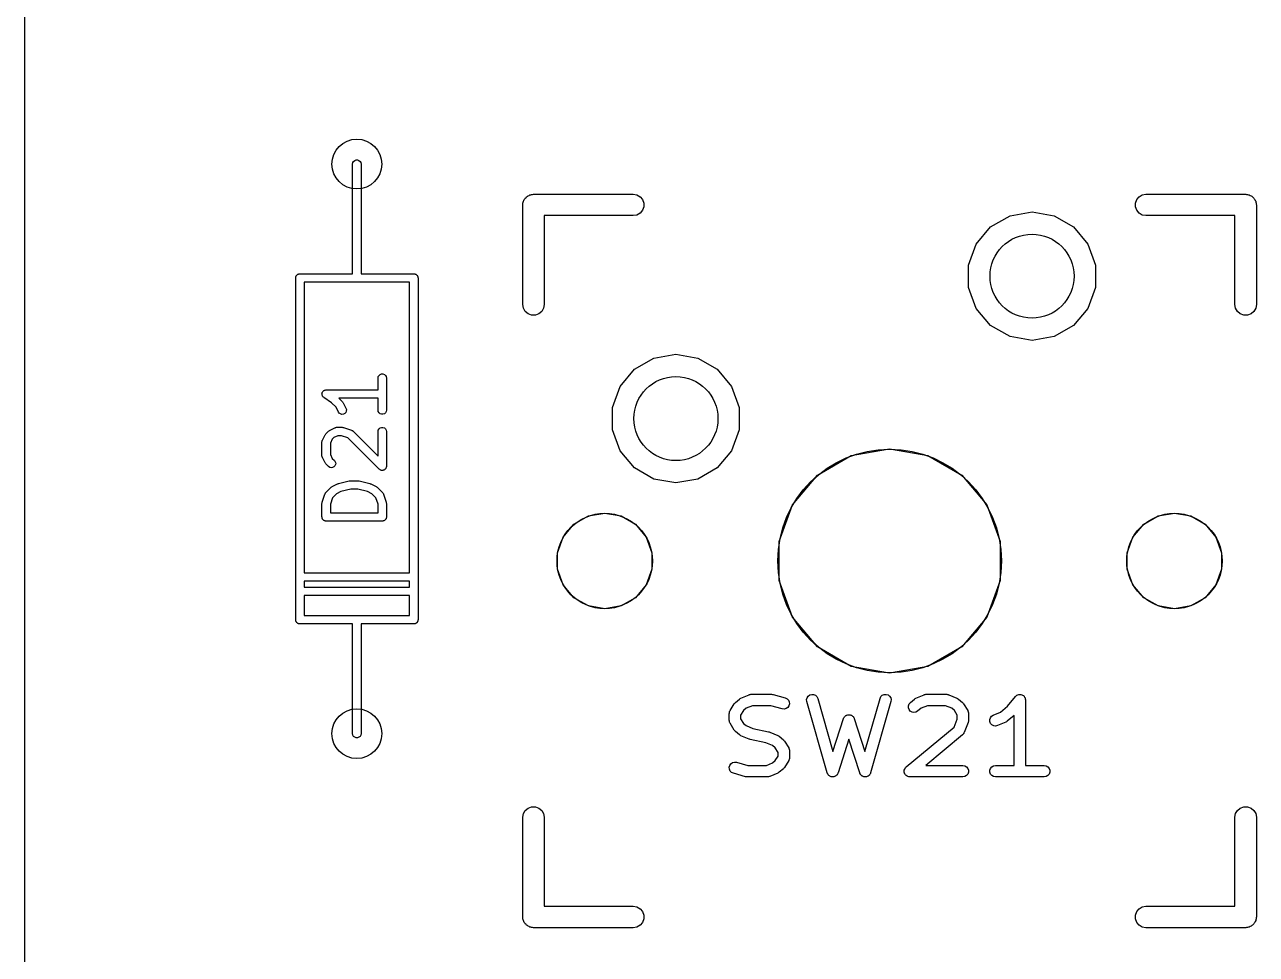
# Model space of a CAD drawing. Header units: millimetres. Extents: x 99 to 267, y 100 to 221.
# Drawn here: x 98.88 to 120.84, y 160.01 to 176.59 of the extents above; entities that cross this region are included whole.
import ezdxf

# ---------------------------------------------------------------- set-up
doc = ezdxf.new("R2010")
doc.units = ezdxf.units.MM
doc.layers.add('BLACK', color=7, linetype='Continuous')
doc.layers.add('PCB', color=4, linetype='Continuous')
doc.layers.get('0').off()

# ---------------------------------------------------------------- blocks, each defined once
blk = doc.blocks.new('PCB外形')
at = {"layer": 'BLACK'}
blk.add_line((35.075, -28.075), (35.075, -145.925), dxfattribs=at)
blk = doc.blocks.new('PCB詳細')
at = {"layer": 'BLACK'}
for p, q in [((40.925, -71.92), (40.9295, -71.8943)), ((40.925, -73.19), (40.925, -71.92)), ((40.9295, -71.8943), (40.9425, -71.8718)), ((40.9425, -71.8718), (40.9625, -71.855)), ((40.9625, -71.855), (40.987, -71.8461)), ((40.987, -71.8461), (41.013, -71.8461)), ((41.013, -71.8461), (41.0375, -71.855)), ((41.0375, -71.855), (41.0575, -71.8718)), ((41.0575, -71.8718), (41.0705, -71.8943)), ((41.0705, -71.8943), (41.075, -71.92)), ((41.075, -71.92), (41.075, -73.19)), ((44.042, -72.4957), (44.0547, -72.485)), ((44.0547, -72.485), (44.0704, -72.4793)), ((44.0704, -72.4793), (44.0848, -72.471)), ((44.0848, -72.471), (44.1013, -72.4681)), ((44.1013, -72.4681), (44.1169, -72.4624)), ((44.1169, -72.4624), (44.1336, -72.4624)), ((44.1336, -72.4624), (44.15, -72.4595)), ((44.15, -72.4595), (45.928, -72.4595)), ((45.928, -72.4595), (45.9932, -72.471)), ((45.9932, -72.471), (46.0505, -72.5041)), ((54.9495, -72.5041), (55.0068, -72.471)), ((55.0068, -72.471), (55.072, -72.4595)), ((55.072, -72.4595), (56.85, -72.4595)), ((56.85, -72.4595), (56.8664, -72.4624)), ((56.8664, -72.4624), (56.8831, -72.4624)), ((56.8831, -72.4624), (56.8987, -72.4681)), ((56.8987, -72.4681), (56.9152, -72.471)), ((56.9152, -72.471), (56.9296, -72.4793)), ((56.9296, -72.4793), (56.9452, -72.485)), ((56.9452, -72.485), (56.958, -72.4957)), ((43.9595, -72.65), (43.9624, -72.6336)), ((43.9595, -74.428), (43.9595, -72.65)), ((43.9624, -72.6169), (43.9681, -72.6013)), ((43.9624, -72.6336), (43.9624, -72.6169)), ((43.9681, -72.6013), (43.971, -72.5848)), ((43.971, -72.5848), (43.9793, -72.5704)), ((43.9793, -72.5704), (43.985, -72.5547)), ((43.985, -72.5547), (43.9957, -72.542)), ((43.9957, -72.542), (44.0041, -72.5275)), ((44.0041, -72.5275), (44.0168, -72.5168)), ((44.0168, -72.5168), (44.0275, -72.5041)), ((44.0275, -72.5041), (44.042, -72.4957)), ((46.0505, -72.5041), (46.093, -72.5547)), ((46.093, -72.5547), (46.1156, -72.6169)), ((46.1156, -72.6831), (46.093, -72.7452)), ((46.1156, -72.6169), (46.1156, -72.6831)), ((54.8844, -72.6169), (54.907, -72.5547)), ((54.8844, -72.6831), (54.8844, -72.6169)), ((54.907, -72.7452), (54.8844, -72.6831)), ((54.907, -72.5547), (54.9495, -72.5041)), ((56.958, -72.4957), (56.9725, -72.5041)), ((56.9725, -72.5041), (56.9832, -72.5168)), ((56.9832, -72.5168), (56.9959, -72.5275)), ((56.9959, -72.5275), (57.0043, -72.542)), ((57.0043, -72.542), (57.015, -72.5547)), ((57.015, -72.5547), (57.0207, -72.5704)), ((57.0207, -72.5704), (57.029, -72.5848)), ((57.029, -72.5848), (57.0319, -72.6013)), ((57.0319, -72.6013), (57.0376, -72.6169)), ((57.0376, -72.6169), (57.0376, -72.6336)), ((57.0376, -72.6336), (57.0405, -72.65)), ((57.0405, -72.65), (57.0405, -74.428)), ((45.928, -72.8405), (44.3405, -72.8405)), ((44.3405, -72.8405), (44.3405, -74.428)), ((45.9932, -72.829), (45.928, -72.8405)), ((46.0505, -72.7959), (45.9932, -72.829)), ((46.093, -72.7452), (46.0505, -72.7959)), ((52.3025, -73.0411), (52.6476, -72.8418)), ((52.6476, -72.8418), (53.04, -72.7726)), ((53.04, -72.7726), (53.4324, -72.8418)), ((53.4324, -72.8418), (53.7775, -73.0411)), ((54.9495, -72.7959), (54.907, -72.7452)), ((55.0068, -72.829), (54.9495, -72.7959)), ((55.072, -72.8405), (55.0068, -72.829)), ((56.6595, -72.8405), (55.072, -72.8405)), ((56.6595, -74.428), (56.6595, -72.8405)), ((52.0464, -73.3463), (52.3025, -73.0411)), ((53.7775, -73.0411), (54.0336, -73.3463)), ((40.925, -73.877), (40.925, -73.19)), ((41.075, -73.19), (41.075, -73.877)), ((51.9101, -73.7208), (52.0464, -73.3463)), ((54.0336, -73.3463), (54.1699, -73.7208)), ((51.9101, -74.1192), (51.9101, -73.7208)), ((54.1699, -73.7208), (54.1699, -74.1192)), ((39.909, -73.952), (39.9101, -73.9455)), ((39.909, -80.048), (39.909, -73.952)), ((39.9101, -73.939), (39.9124, -73.9328)), ((39.9101, -73.9455), (39.9101, -73.939)), ((39.9124, -73.9328), (39.9135, -73.9263)), ((39.9135, -73.9263), (39.9168, -73.9207)), ((39.9168, -73.9207), (39.919, -73.9145)), ((39.919, -73.9145), (39.9233, -73.9095)), ((39.9233, -73.9095), (39.9265, -73.9038)), ((39.9265, -73.9038), (39.9316, -73.8996)), ((39.9316, -73.8996), (39.9358, -73.8945)), ((39.9358, -73.8945), (39.9415, -73.8913)), ((39.9415, -73.8913), (39.9465, -73.887)), ((39.9465, -73.887), (39.9527, -73.8848)), ((39.9527, -73.8848), (39.9583, -73.8815)), ((39.9583, -73.8815), (39.9648, -73.8804)), ((39.9648, -73.8804), (39.971, -73.8781)), ((39.971, -73.8781), (39.9775, -73.8781)), ((39.9775, -73.8781), (39.984, -73.877)), ((39.984, -73.877), (40.925, -73.877)), ((41.075, -73.877), (42.016, -73.877)), ((42.016, -73.877), (42.0225, -73.8781)), ((42.0225, -73.8781), (42.029, -73.8781)), ((42.029, -73.8781), (42.0352, -73.8804)), ((42.0352, -73.8804), (42.0417, -73.8815)), ((42.0417, -73.8815), (42.0473, -73.8848)), ((42.0473, -73.8848), (42.0535, -73.887)), ((42.0535, -73.887), (42.0585, -73.8913)), ((42.0585, -73.8913), (42.0642, -73.8945)), ((42.0642, -73.8945), (42.0684, -73.8996)), ((42.0684, -73.8996), (42.0735, -73.9038)), ((42.0735, -73.9038), (42.0767, -73.9095)), ((42.0767, -73.9095), (42.081, -73.9145)), ((42.081, -73.9145), (42.0832, -73.9207)), ((42.0832, -73.9207), (42.0865, -73.9263)), ((42.0865, -73.9263), (42.0876, -73.9328)), ((42.0876, -73.9328), (42.0899, -73.939)), ((42.0899, -73.939), (42.0899, -73.9455)), ((42.0899, -73.9455), (42.091, -73.952)), ((42.091, -73.952), (42.091, -80.048)), ((41, -74.027), (40.059, -74.027)), ((40.059, -74.027), (40.059, -79.211)), ((41.941, -74.027), (41, -74.027)), ((41.941, -79.211), (41.941, -74.027)), ((52.0464, -74.4937), (51.9101, -74.1192)), ((54.1699, -74.1192), (54.0336, -74.4937)), ((43.971, -74.4932), (43.9595, -74.428)), ((44.3405, -74.428), (44.329, -74.4932)), ((56.671, -74.4932), (56.6595, -74.428)), ((57.0405, -74.428), (57.029, -74.4932)), ((44.0041, -74.5505), (43.971, -74.4932)), ((44.0547, -74.593), (44.0041, -74.5505)), ((44.1169, -74.6156), (44.0547, -74.593)), ((44.1831, -74.6156), (44.1169, -74.6156)), ((44.2452, -74.593), (44.1831, -74.6156)), ((44.2959, -74.5505), (44.2452, -74.593)), ((44.329, -74.4932), (44.2959, -74.5505)), ((52.3025, -74.7989), (52.0464, -74.4937)), ((54.0336, -74.4937), (53.7775, -74.7989)), ((56.7041, -74.5505), (56.671, -74.4932)), ((56.7547, -74.593), (56.7041, -74.5505)), ((56.8169, -74.6156), (56.7547, -74.593)), ((56.8831, -74.6156), (56.8169, -74.6156)), ((56.9452, -74.593), (56.8831, -74.6156)), ((56.9959, -74.5505), (56.9452, -74.593)), ((57.029, -74.4932), (56.9959, -74.5505)), ((52.6476, -74.9982), (52.3025, -74.7989)), ((53.7775, -74.7989), (53.4324, -74.9982)), ((53.04, -75.0674), (52.6476, -74.9982)), ((53.4324, -74.9982), (53.04, -75.0674)), ((46.2976, -75.3818), (46.69, -75.3126)), ((46.69, -75.3126), (47.0824, -75.3818)), ((45.9525, -75.5811), (46.2976, -75.3818)), ((47.0824, -75.3818), (47.4275, -75.5811)), ((41.3774, -75.7381), (41.3819, -75.7124)), ((41.3774, -75.9488), (41.3774, -75.7381)), ((41.3819, -75.7124), (41.3949, -75.6899)), ((41.3949, -75.6899), (41.4149, -75.6731)), ((41.4149, -75.6731), (41.4394, -75.6642)), ((41.4394, -75.6642), (41.4654, -75.6642)), ((41.4654, -75.6642), (41.4899, -75.6731)), ((41.4899, -75.6731), (41.5098, -75.6899)), ((41.5098, -75.6899), (41.5229, -75.7124)), ((41.5229, -75.7124), (41.5274, -75.7381)), ((41.5274, -75.7381), (41.5274, -76.3095)), ((45.6964, -75.8863), (45.9525, -75.5811)), ((47.4275, -75.5811), (47.6836, -75.8863)), ((40.3816, -76.0024), (40.3837, -75.9937)), ((40.3837, -75.9937), (40.386, -75.9902)), ((40.386, -75.9902), (40.3874, -75.9863)), ((40.3874, -75.9863), (40.3932, -75.9795)), ((40.3932, -75.9795), (40.3981, -75.972)), ((40.3981, -75.972), (40.4015, -75.9695)), ((40.4015, -75.9695), (40.4042, -75.9664)), ((40.4042, -75.9664), (40.4119, -75.9619)), ((40.4119, -75.9619), (40.4191, -75.9566)), ((40.4191, -75.9566), (40.4231, -75.9554)), ((40.4231, -75.9554), (40.4267, -75.9533)), ((40.4267, -75.9533), (40.4355, -75.9518)), ((40.4355, -75.9518), (40.4441, -75.9493)), ((40.4441, -75.9493), (40.4483, -75.9495)), ((40.4483, -75.9495), (40.4524, -75.9488)), ((40.4524, -75.9488), (41.3774, -75.9488)), ((45.5601, -76.2608), (45.6964, -75.8863)), ((47.6836, -75.8863), (47.8199, -76.2608)), ((40.3775, -76.019), (40.3785, -76.0149)), ((40.3785, -76.0279), (40.3775, -76.019)), ((40.3785, -76.0108), (40.3816, -76.0024)), ((40.3785, -76.0149), (40.3785, -76.0108)), ((40.3785, -76.0368), (40.3785, -76.0279)), ((40.3799, -76.0407), (40.3785, -76.0368)), ((40.3804, -76.0449), (40.3799, -76.0407)), ((40.3844, -76.0529), (40.3804, -76.0449)), ((40.3874, -76.0613), (40.3844, -76.0529)), ((40.3901, -76.0645), (40.3874, -76.0613)), ((40.3919, -76.0682), (40.3901, -76.0645)), ((40.3984, -76.0744), (40.3919, -76.0682)), ((40.4042, -76.0813), (40.3984, -76.0744)), ((40.4078, -76.0833), (40.4042, -76.0813)), ((40.4108, -76.0862), (40.4078, -76.0833)), ((40.5475, -76.1773), (40.4108, -76.0862)), ((40.6288, -76.2587), (40.5475, -76.1773)), ((41.3774, -76.0988), (40.6811, -76.0988)), ((40.6811, -76.0988), (40.7435, -76.1613)), ((40.7435, -76.1613), (40.7504, -76.1711)), ((40.7504, -76.1711), (40.7576, -76.1807)), ((40.7576, -76.1807), (40.8052, -76.276)), ((41.3774, -76.3095), (41.3774, -76.0988)), ((40.671, -76.3431), (40.6288, -76.2587)), ((40.6865, -76.364), (40.671, -76.3431)), ((40.7083, -76.3783), (40.6865, -76.364)), ((40.7336, -76.3844), (40.7083, -76.3783)), ((40.7595, -76.3814), (40.7336, -76.3844)), ((40.7828, -76.3698), (40.7595, -76.3814)), ((40.8007, -76.3508), (40.7828, -76.3698)), ((40.811, -76.3269), (40.8007, -76.3508)), ((40.8052, -76.276), (40.8126, -76.3009)), ((40.8126, -76.3009), (40.811, -76.3269)), ((41.3819, -76.3352), (41.3774, -76.3095)), ((41.3949, -76.3577), (41.3819, -76.3352)), ((41.4149, -76.3745), (41.3949, -76.3577)), ((41.4394, -76.3834), (41.4149, -76.3745)), ((41.4654, -76.3834), (41.4394, -76.3834)), ((41.4899, -76.3745), (41.4654, -76.3834)), ((41.5098, -76.3577), (41.4899, -76.3745)), ((41.5229, -76.3352), (41.5098, -76.3577)), ((41.5274, -76.3095), (41.5229, -76.3352)), ((45.5601, -76.6592), (45.5601, -76.2608)), ((47.8199, -76.2608), (47.8199, -76.6592)), ((40.5141, -76.671), (40.6093, -76.6234)), ((40.6093, -76.6234), (40.6135, -76.6222)), ((40.6135, -76.6222), (40.6172, -76.62)), ((40.6172, -76.62), (40.6259, -76.6185)), ((40.6259, -76.6185), (40.6343, -76.616)), ((40.6343, -76.616), (40.6386, -76.6162)), ((40.6386, -76.6162), (40.6429, -76.6155)), ((40.6429, -76.6155), (40.7381, -76.6155)), ((40.7381, -76.6155), (40.7499, -76.6176)), ((40.7499, -76.6176), (40.7618, -76.6193)), ((40.7618, -76.6193), (40.9047, -76.6669)), ((41.3819, -76.6648), (41.3949, -76.6423)), ((41.3949, -76.6423), (41.4149, -76.6255)), ((41.4149, -76.6255), (41.4394, -76.6166)), ((41.4394, -76.6166), (41.4654, -76.6166)), ((41.4654, -76.6166), (41.4899, -76.6255)), ((41.4899, -76.6255), (41.5098, -76.6423)), ((41.5098, -76.6423), (41.5229, -76.6648)), ((45.6964, -77.0337), (45.5601, -76.6592)), ((47.8199, -76.6592), (47.6836, -77.0337)), ((40.3774, -76.881), (40.3781, -76.8767)), ((40.3779, -76.8724), (40.3804, -76.864)), ((40.3781, -76.8767), (40.3779, -76.8724)), ((40.3804, -76.864), (40.3819, -76.8553)), ((40.3819, -76.8553), (40.3841, -76.8516)), ((40.3841, -76.8516), (40.3853, -76.8474)), ((40.3853, -76.8474), (40.4329, -76.7522)), ((40.4329, -76.7522), (40.4401, -76.7425)), ((40.4401, -76.7425), (40.447, -76.7327)), ((40.447, -76.7327), (40.4946, -76.6851)), ((40.4946, -76.6851), (40.5044, -76.6782)), ((40.5044, -76.6782), (40.5141, -76.671)), ((40.5616, -76.8301), (40.5274, -76.8987)), ((40.592, -76.7997), (40.5616, -76.8301)), ((40.6606, -76.7655), (40.592, -76.7997)), ((40.7259, -76.7655), (40.6606, -76.7655)), ((40.8404, -76.8036), (40.7259, -76.7655)), ((41.3993, -77.3626), (40.8404, -76.8036)), ((40.9047, -76.6669), (40.9085, -76.669)), ((40.9085, -76.669), (40.9126, -76.6701)), ((40.9126, -76.6701), (40.9198, -76.6752)), ((40.9198, -76.6752), (40.9276, -76.6793)), ((40.9276, -76.6793), (40.9304, -76.6826)), ((40.9304, -76.6826), (40.934, -76.6851)), ((40.934, -76.6851), (41.3774, -77.1285)), ((41.3774, -76.6905), (41.3819, -76.6648)), ((41.3774, -77.1285), (41.3774, -76.6905)), ((41.5229, -76.6648), (41.5274, -76.6905)), ((41.5274, -76.6905), (41.5274, -77.3095)), ((40.3774, -77.119), (40.3774, -76.881)), ((40.5274, -76.8987), (40.5274, -77.1013)), ((45.9525, -77.3389), (45.6964, -77.0337)), ((47.6836, -77.0337), (47.4275, -77.3389)), ((49.8154, -77.1192), (50.5, -76.9985)), ((50.5, -76.9985), (51.1846, -77.1192)), ((40.3781, -77.1233), (40.3774, -77.119)), ((40.3779, -77.1276), (40.3781, -77.1233)), ((40.3804, -77.136), (40.3779, -77.1276)), ((40.3819, -77.1447), (40.3804, -77.136)), ((40.3841, -77.1484), (40.3819, -77.1447)), ((40.3853, -77.1526), (40.3841, -77.1484)), ((40.4329, -77.2478), (40.3853, -77.1526)), ((40.4401, -77.2575), (40.4329, -77.2478)), ((40.447, -77.2673), (40.4401, -77.2575)), ((40.4946, -77.3149), (40.447, -77.2673)), ((40.5159, -77.3299), (40.4946, -77.3149)), ((40.5274, -77.1013), (40.5616, -77.1699)), ((40.5616, -77.1699), (40.6007, -77.2089)), ((40.6091, -77.3049), (40.5906, -77.3233)), ((40.6007, -77.2089), (40.6156, -77.2302)), ((40.6201, -77.2813), (40.6091, -77.3049)), ((40.6156, -77.2302), (40.6223, -77.2554)), ((40.6223, -77.2554), (40.6201, -77.2813)), ((41.5274, -77.3095), (41.5257, -77.3192)), ((49.2134, -77.4667), (49.8154, -77.1192)), ((51.1846, -77.1192), (51.7865, -77.4667)), ((40.5411, -77.3366), (40.5159, -77.3299)), ((40.567, -77.3343), (40.5411, -77.3366)), ((40.5906, -77.3233), (40.567, -77.3343)), ((41.4074, -77.3682), (41.3993, -77.3626)), ((41.4149, -77.3745), (41.4074, -77.3682)), ((41.418, -77.3756), (41.4149, -77.3745)), ((41.4207, -77.3775), (41.418, -77.3756)), ((41.4302, -77.38), (41.4207, -77.3775)), ((41.4394, -77.3834), (41.4302, -77.38)), ((41.4427, -77.3834), (41.4394, -77.3834)), ((41.4458, -77.3842), (41.4427, -77.3834)), ((41.4556, -77.3834), (41.4458, -77.3842)), ((41.4654, -77.3834), (41.4556, -77.3834)), ((41.4685, -77.3823), (41.4654, -77.3834)), ((41.4718, -77.382), (41.4685, -77.3823)), ((41.4807, -77.3778), (41.4718, -77.382)), ((41.4899, -77.3745), (41.4807, -77.3778)), ((41.4924, -77.3724), (41.4899, -77.3745)), ((41.4954, -77.371), (41.4924, -77.3724)), ((41.5023, -77.364), (41.4954, -77.371)), ((41.5098, -77.3577), (41.5023, -77.364)), ((41.5115, -77.3549), (41.5098, -77.3577)), ((41.5138, -77.3525), (41.5115, -77.3549)), ((41.518, -77.3437), (41.5138, -77.3525)), ((41.5229, -77.3352), (41.518, -77.3437)), ((41.5234, -77.3319), (41.5229, -77.3352)), ((41.5248, -77.3289), (41.5234, -77.3319)), ((41.5257, -77.3192), (41.5248, -77.3289)), ((46.2976, -77.5382), (45.9525, -77.3389)), ((46.69, -77.6074), (46.2976, -77.5382)), ((47.0824, -77.5382), (46.69, -77.6074)), ((47.4275, -77.3389), (47.0824, -77.5382)), ((48.7666, -77.9992), (49.2134, -77.4667)), ((51.7865, -77.4667), (52.2334, -77.9992)), ((40.447, -77.7803), (40.5422, -77.6851)), ((40.5422, -77.6851), (40.5521, -77.6782)), ((40.5521, -77.6782), (40.5617, -77.671)), ((40.5617, -77.671), (40.6569, -77.6234)), ((40.6569, -77.6234), (40.6648, -77.6211)), ((40.6648, -77.6211), (40.6723, -77.6177)), ((40.6723, -77.6177), (40.8628, -77.5701)), ((40.8902, -77.7179), (40.7167, -77.7612)), ((40.8628, -77.5701), (40.8719, -77.5695)), ((40.8719, -77.5695), (40.881, -77.5679)), ((40.881, -77.5679), (41.0238, -77.5679)), ((41.0146, -77.7179), (40.8902, -77.7179)), ((41.1881, -77.7612), (41.0146, -77.7179)), ((41.0238, -77.5679), (41.0328, -77.5695)), ((41.0328, -77.5695), (41.042, -77.5701)), ((41.042, -77.5701), (41.2325, -77.6177)), ((41.2325, -77.6177), (41.24, -77.6211)), ((41.24, -77.6211), (41.2478, -77.6234)), ((41.2478, -77.6234), (41.3431, -77.671)), ((41.3431, -77.671), (41.3527, -77.6782)), ((41.3527, -77.6782), (41.3626, -77.6851)), ((41.3626, -77.6851), (41.4578, -77.7803)), ((40.3774, -77.9762), (40.3795, -77.9643)), ((40.3774, -78.2143), (40.3774, -77.9762)), ((40.3795, -77.9643), (40.3812, -77.9525)), ((40.3812, -77.9525), (40.4288, -77.8096)), ((40.4288, -77.8096), (40.4309, -77.8058)), ((40.4309, -77.8058), (40.432, -77.8016)), ((40.432, -77.8016), (40.4371, -77.7944)), ((40.4371, -77.7944), (40.4413, -77.7867)), ((40.4413, -77.7867), (40.4445, -77.7838)), ((40.4445, -77.7838), (40.447, -77.7803)), ((40.5656, -77.8738), (40.5274, -77.9884)), ((40.6397, -77.7997), (40.5656, -77.8738)), ((40.7167, -77.7612), (40.6397, -77.7997)), ((41.2651, -77.7997), (41.1881, -77.7612)), ((41.3392, -77.8738), (41.2651, -77.7997)), ((41.3774, -77.9884), (41.3392, -77.8738)), ((41.4578, -77.7803), (41.4603, -77.7838)), ((41.4603, -77.7838), (41.4635, -77.7867)), ((41.4635, -77.7867), (41.4677, -77.7944)), ((41.4677, -77.7944), (41.4727, -77.8016)), ((41.4727, -77.8016), (41.4739, -77.8058)), ((41.4739, -77.8058), (41.4759, -77.8096)), ((41.4759, -77.8096), (41.5235, -77.9525)), ((41.5235, -77.9525), (41.5253, -77.9643)), ((41.5253, -77.9643), (41.5274, -77.9762)), ((41.5274, -77.9762), (41.5274, -78.2143)), ((40.5274, -77.9884), (40.5274, -78.1393)), ((40.5274, -78.1393), (41.3774, -78.1393)), ((41.3774, -78.1393), (41.3774, -77.9884)), ((45.1279, -78.1974), (45.42, -78.1458)), ((45.42, -78.1458), (45.7121, -78.1974)), ((48.5289, -78.6524), (48.7666, -77.9992)), ((52.2334, -77.9992), (52.4711, -78.6524)), ((55.2879, -78.1974), (55.58, -78.1458)), ((55.58, -78.1458), (55.8721, -78.1974)), ((40.3785, -78.2207), (40.3774, -78.2143)), ((40.3785, -78.2273), (40.3785, -78.2207)), ((40.3808, -78.2335), (40.3785, -78.2273)), ((40.3819, -78.2399), (40.3808, -78.2335)), ((40.3852, -78.2456), (40.3819, -78.2399)), ((40.3874, -78.2518), (40.3852, -78.2456)), ((40.3916, -78.2568), (40.3874, -78.2518)), ((40.3949, -78.2625), (40.3916, -78.2568)), ((40.4, -78.2667), (40.3949, -78.2625)), ((40.4042, -78.2717), (40.4, -78.2667)), ((40.4099, -78.275), (40.4042, -78.2717)), ((40.4149, -78.2792), (40.4099, -78.275)), ((40.421, -78.2815), (40.4149, -78.2792)), ((40.4267, -78.2848), (40.421, -78.2815)), ((40.4332, -78.2859), (40.4267, -78.2848)), ((40.4394, -78.2881), (40.4332, -78.2859)), ((40.4459, -78.2881), (40.4394, -78.2881)), ((40.4524, -78.2893), (40.4459, -78.2881)), ((41.4524, -78.2893), (40.4524, -78.2893)), ((41.4588, -78.2881), (41.4524, -78.2893)), ((41.4654, -78.2881), (41.4588, -78.2881)), ((41.4716, -78.2859), (41.4654, -78.2881)), ((41.478, -78.2848), (41.4716, -78.2859)), ((41.4837, -78.2815), (41.478, -78.2848)), ((41.4899, -78.2792), (41.4837, -78.2815)), ((41.4949, -78.275), (41.4899, -78.2792)), ((41.5006, -78.2717), (41.4949, -78.275)), ((41.5048, -78.2667), (41.5006, -78.2717)), ((41.5098, -78.2625), (41.5048, -78.2667)), ((41.5131, -78.2568), (41.5098, -78.2625)), ((41.5173, -78.2518), (41.5131, -78.2568)), ((41.5196, -78.2456), (41.5173, -78.2518)), ((41.5229, -78.2399), (41.5196, -78.2456)), ((41.524, -78.2335), (41.5229, -78.2399)), ((41.5262, -78.2273), (41.524, -78.2335)), ((41.5274, -78.2143), (41.5262, -78.2207)), ((41.5262, -78.2207), (41.5262, -78.2273)), ((44.6803, -78.5729), (44.871, -78.3457)), ((44.871, -78.3457), (45.1279, -78.1974)), ((45.7121, -78.1974), (45.969, -78.3457)), ((45.969, -78.3457), (46.1597, -78.5729)), ((54.8403, -78.5729), (55.031, -78.3457)), ((55.031, -78.3457), (55.2879, -78.1974)), ((55.8721, -78.1974), (56.129, -78.3457)), ((56.129, -78.3457), (56.3197, -78.5729)), ((44.5788, -78.8517), (44.6803, -78.5729)), ((46.1597, -78.5729), (46.2612, -78.8517)), ((54.7388, -78.8517), (54.8403, -78.5729)), ((56.3197, -78.5729), (56.4212, -78.8517)), ((44.5788, -79.1483), (44.5788, -78.8517)), ((46.2612, -78.8517), (46.2612, -79.1483)), ((48.5289, -79.3476), (48.5289, -78.6524)), ((52.4711, -78.6524), (52.4711, -79.3476)), ((54.7388, -79.1483), (54.7388, -78.8517)), ((56.4212, -78.8517), (56.4212, -79.1483)), ((40.059, -79.211), (41.941, -79.211)), ((44.6803, -79.4271), (44.5788, -79.1483)), ((46.2612, -79.1483), (46.1597, -79.4271)), ((54.8403, -79.4271), (54.7388, -79.1483)), ((56.4212, -79.1483), (56.3197, -79.4271)), ((40.059, -79.361), (40.059, -79.465)), ((41.941, -79.361), (40.059, -79.361)), ((40.059, -79.465), (41.941, -79.465)), ((41.941, -79.465), (41.941, -79.361)), ((44.871, -79.6543), (44.6803, -79.4271)), ((46.1597, -79.4271), (45.969, -79.6543)), ((48.7666, -80.0008), (48.5289, -79.3476)), ((52.4711, -79.3476), (52.2334, -80.0008)), ((55.031, -79.6543), (54.8403, -79.4271)), ((56.3197, -79.4271), (56.129, -79.6543)), ((41.941, -79.615), (40.059, -79.615)), ((40.059, -79.615), (40.059, -79.973)), ((41.941, -79.973), (41.941, -79.615)), ((45.1279, -79.8026), (44.871, -79.6543)), ((45.969, -79.6543), (45.7121, -79.8026)), ((55.2879, -79.8026), (55.031, -79.6543)), ((56.129, -79.6543), (55.8721, -79.8026)), ((45.42, -79.8541), (45.1279, -79.8026)), ((45.7121, -79.8026), (45.42, -79.8541)), ((55.58, -79.8541), (55.2879, -79.8026)), ((55.8721, -79.8026), (55.58, -79.8541)), ((39.9101, -80.0545), (39.909, -80.048)), ((39.9101, -80.061), (39.9101, -80.0545)), ((39.9124, -80.0672), (39.9101, -80.061)), ((39.9135, -80.0737), (39.9124, -80.0672)), ((39.9168, -80.0793), (39.9135, -80.0737)), ((39.919, -80.0855), (39.9168, -80.0793)), ((39.9233, -80.0905), (39.919, -80.0855)), ((39.9265, -80.0962), (39.9233, -80.0905)), ((39.9316, -80.1004), (39.9265, -80.0962)), ((39.9358, -80.1055), (39.9316, -80.1004)), ((39.9415, -80.1087), (39.9358, -80.1055)), ((39.9465, -80.113), (39.9415, -80.1087)), ((39.9527, -80.1152), (39.9465, -80.113)), ((39.9583, -80.1185), (39.9527, -80.1152)), ((39.9648, -80.1196), (39.9583, -80.1185)), ((39.971, -80.1219), (39.9648, -80.1196)), ((39.9775, -80.1219), (39.971, -80.1219)), ((39.984, -80.123), (39.9775, -80.1219)), ((40.925, -80.123), (39.984, -80.123)), ((40.059, -79.973), (41, -79.973)), ((40.925, -80.81), (40.925, -80.123)), ((41, -79.973), (41.941, -79.973)), ((42.016, -80.123), (41.075, -80.123)), ((41.075, -80.123), (41.075, -80.81)), ((42.0225, -80.1219), (42.016, -80.123)), ((42.029, -80.1219), (42.0225, -80.1219)), ((42.0352, -80.1196), (42.029, -80.1219)), ((42.0417, -80.1185), (42.0352, -80.1196)), ((42.0473, -80.1152), (42.0417, -80.1185)), ((42.0535, -80.113), (42.0473, -80.1152)), ((42.0585, -80.1087), (42.0535, -80.113)), ((42.0642, -80.1055), (42.0585, -80.1087)), ((42.0684, -80.1004), (42.0642, -80.1055)), ((42.0735, -80.0962), (42.0684, -80.1004)), ((42.0767, -80.0905), (42.0735, -80.0962)), ((42.081, -80.0855), (42.0767, -80.0905)), ((42.0832, -80.0793), (42.081, -80.0855)), ((42.0865, -80.0737), (42.0832, -80.0793)), ((42.0876, -80.0672), (42.0865, -80.0737)), ((42.0899, -80.061), (42.0876, -80.0672)), ((42.091, -80.048), (42.0899, -80.0545)), ((42.0899, -80.0545), (42.0899, -80.061)), ((49.2134, -80.5332), (48.7666, -80.0008)), ((52.2334, -80.0008), (51.7865, -80.5332)), ((49.8154, -80.8808), (49.2134, -80.5332)), ((51.7865, -80.5332), (51.1846, -80.8808)), ((40.925, -82.08), (40.925, -80.81)), ((41.075, -80.81), (41.075, -82.08)), ((50.5, -81.0015), (49.8154, -80.8808)), ((51.1846, -80.8808), (50.5, -81.0015)), ((47.7498, -81.5224), (47.8224, -81.4619)), ((47.8224, -81.4619), (47.8356, -81.4544)), ((47.8356, -81.4544), (47.8484, -81.4462)), ((47.8484, -81.4462), (47.9935, -81.3857)), ((47.9935, -81.3857), (47.9958, -81.3852)), ((47.9958, -81.3852), (47.9978, -81.3841)), ((47.9978, -81.3841), (48.0129, -81.3814)), ((48.0129, -81.3814), (48.0279, -81.378)), ((48.0279, -81.378), (48.0303, -81.3783)), ((48.0303, -81.3783), (48.0326, -81.3779)), ((48.0326, -81.3779), (48.3954, -81.3779)), ((48.3954, -81.3779), (48.409, -81.3803)), ((48.409, -81.3803), (48.4226, -81.3816)), ((48.4226, -81.3816), (48.6403, -81.4421)), ((48.6403, -81.4421), (48.6722, -81.4573)), ((48.6722, -81.4573), (48.6969, -81.4825)), ((48.6969, -81.4825), (48.7115, -81.5146)), ((49.0198, -81.4723), (49.0284, -81.4381)), ((49.0235, -81.5074), (49.0198, -81.4723)), ((49.0284, -81.4381), (49.0481, -81.4089)), ((49.0481, -81.4089), (49.0767, -81.3882)), ((49.0767, -81.3882), (49.1106, -81.3785)), ((49.1106, -81.3785), (49.1458, -81.381)), ((49.1458, -81.381), (49.178, -81.3953)), ((49.178, -81.3953), (49.2034, -81.4199)), ((49.2034, -81.4199), (49.2188, -81.4516)), ((49.2188, -81.4516), (49.4895, -82.399)), ((50.0591, -82.399), (50.3297, -81.4516)), ((50.3297, -81.4516), (50.3452, -81.4199)), ((50.3452, -81.4199), (50.3705, -81.3953)), ((50.3705, -81.3953), (50.4028, -81.381)), ((50.4028, -81.381), (50.438, -81.3785)), ((50.438, -81.3785), (50.4719, -81.3882)), ((50.4719, -81.3882), (50.5004, -81.4089)), ((50.5004, -81.4089), (50.5202, -81.4381)), ((50.5202, -81.4381), (50.5288, -81.4723)), ((50.5288, -81.4723), (50.5251, -81.5074)), ((50.8704, -81.5224), (50.943, -81.4619)), ((50.943, -81.4619), (50.9561, -81.4544)), ((50.9561, -81.4544), (50.9689, -81.4462)), ((50.9689, -81.4462), (51.1141, -81.3857)), ((51.1141, -81.3857), (51.1164, -81.3852)), ((51.1164, -81.3852), (51.1184, -81.3841)), ((51.1184, -81.3841), (51.1335, -81.3814)), ((51.1335, -81.3814), (51.1485, -81.378)), ((51.1485, -81.378), (51.1508, -81.3783)), ((51.1508, -81.3783), (51.1531, -81.3779)), ((51.1531, -81.3779), (51.516, -81.3779)), ((51.516, -81.3779), (51.5183, -81.3783)), ((51.5183, -81.3783), (51.5206, -81.378)), ((51.5206, -81.378), (51.5356, -81.3814)), ((51.5356, -81.3814), (51.5507, -81.3841)), ((51.5507, -81.3841), (51.5528, -81.3852)), ((51.5528, -81.3852), (51.5551, -81.3857)), ((51.5551, -81.3857), (51.7002, -81.4462)), ((51.7002, -81.4462), (51.713, -81.4544)), ((51.713, -81.4544), (51.7262, -81.4619)), ((51.7262, -81.4619), (51.7988, -81.5224)), ((52.6042, -81.5895), (52.743, -81.4161)), ((52.743, -81.4161), (52.7439, -81.4153)), ((52.7439, -81.4153), (52.7445, -81.4142)), ((52.7445, -81.4142), (52.7571, -81.4036)), ((52.7571, -81.4036), (52.7694, -81.3927)), ((52.7694, -81.3927), (52.7706, -81.3923)), ((52.7706, -81.3923), (52.7715, -81.3915)), ((52.7715, -81.3915), (52.7869, -81.3859)), ((52.7869, -81.3859), (52.8023, -81.3799)), ((52.8023, -81.3799), (52.8035, -81.3799)), ((52.8035, -81.3799), (52.8046, -81.3795)), ((52.8046, -81.3795), (52.8211, -81.3795)), ((52.8211, -81.3795), (52.8376, -81.3791)), ((52.8376, -81.3791), (52.8387, -81.3795)), ((52.8387, -81.3795), (52.8399, -81.3795)), ((52.8399, -81.3795), (52.8554, -81.3851)), ((52.8554, -81.3851), (52.871, -81.3904)), ((52.871, -81.3904), (52.872, -81.3911)), ((52.872, -81.3911), (52.8731, -81.3915)), ((52.8731, -81.3915), (52.8857, -81.4021)), ((52.8857, -81.4021), (52.8986, -81.4124)), ((52.8986, -81.4124), (52.8992, -81.4134)), ((52.8992, -81.4134), (52.9001, -81.4142)), ((52.9001, -81.4142), (52.9083, -81.4285)), ((52.9083, -81.4285), (52.9169, -81.4426)), ((52.9169, -81.4426), (52.9172, -81.4437)), ((52.9172, -81.4437), (52.9178, -81.4448)), ((52.9178, -81.4448), (52.9206, -81.461)), ((52.9206, -81.461), (52.9239, -81.4771)), ((52.9239, -81.4771), (52.9237, -81.4783)), ((52.9237, -81.4783), (52.9239, -81.4795)), ((52.9239, -81.4795), (52.9239, -82.6479)), ((47.6424, -81.7118), (47.6425, -81.7021)), ((47.6425, -81.7021), (47.6454, -81.6946)), ((47.6454, -81.6946), (47.6468, -81.6867)), ((47.6468, -81.6867), (47.6517, -81.6782)), ((47.6517, -81.6782), (47.6552, -81.6692)), ((47.6552, -81.6692), (47.7277, -81.5482)), ((47.7277, -81.5482), (47.7388, -81.5354)), ((47.7388, -81.5354), (47.7498, -81.5224)), ((47.8931, -81.6675), (47.8439, -81.7496)), ((47.9407, -81.6279), (47.8931, -81.6675)), ((48.0529, -81.5811), (47.9407, -81.6279)), ((48.3816, -81.5811), (48.0529, -81.5811)), ((48.5859, -81.6379), (48.3816, -81.5811)), ((48.6211, -81.6413), (48.5859, -81.6379)), ((48.6552, -81.6325), (48.6211, -81.6413)), ((48.6843, -81.6125), (48.6552, -81.6325)), ((48.7048, -81.5838), (48.6843, -81.6125)), ((48.7143, -81.5498), (48.7048, -81.5838)), ((48.7115, -81.5146), (48.7143, -81.5498)), ((49.3863, -82.7774), (49.0235, -81.5074)), ((50.5251, -81.5074), (50.1623, -82.7774)), ((50.8353, -81.6178), (50.8354, -81.5825)), ((50.8473, -81.651), (50.8353, -81.6178)), ((50.8354, -81.5825), (50.8476, -81.5494)), ((50.8699, -81.6781), (50.8473, -81.651)), ((50.8476, -81.5494), (50.8704, -81.5224)), ((50.9004, -81.6958), (50.8699, -81.6781)), ((50.9351, -81.7021), (50.9004, -81.6958)), ((50.9699, -81.6961), (50.9351, -81.7021)), ((51.0005, -81.6785), (50.9699, -81.6961)), ((51.0612, -81.6279), (51.0005, -81.6785)), ((51.1735, -81.5811), (51.0612, -81.6279)), ((51.4957, -81.5811), (51.1735, -81.5811)), ((51.6079, -81.6279), (51.4957, -81.5811)), ((51.6554, -81.6675), (51.6079, -81.6279)), ((51.7047, -81.7496), (51.6554, -81.6675)), ((51.7988, -81.5224), (51.8097, -81.5354)), ((51.8097, -81.5354), (51.8208, -81.5482)), ((51.8208, -81.5482), (51.8934, -81.6692)), ((51.8934, -81.6692), (51.8969, -81.6782)), ((51.8969, -81.6782), (51.9018, -81.6867)), ((51.9018, -81.6867), (51.9032, -81.6946)), ((51.9032, -81.6946), (51.906, -81.7021)), ((51.906, -81.7021), (51.9062, -81.7118)), ((52.3478, -81.7486), (52.4788, -81.694)), ((52.4788, -81.694), (52.6042, -81.5895)), ((47.6407, -81.7214), (47.6424, -81.7118)), ((47.6407, -81.8424), (47.6407, -81.7214)), ((47.6424, -81.852), (47.6407, -81.8424)), ((47.6425, -81.8617), (47.6424, -81.852)), ((47.6454, -81.8692), (47.6425, -81.8617)), ((47.6468, -81.8771), (47.6454, -81.8692)), ((47.6517, -81.8856), (47.6468, -81.8771)), ((47.6552, -81.8947), (47.6517, -81.8856)), ((47.7277, -82.0156), (47.6552, -81.8947)), ((47.8439, -81.7496), (47.8439, -81.8142)), ((47.8439, -81.8142), (47.8931, -81.8963)), ((47.8931, -81.8963), (47.9407, -81.9359)), ((49.4895, -82.399), (49.6775, -81.8114)), ((49.6775, -81.8114), (49.6794, -81.8078)), ((49.6794, -81.8078), (49.6803, -81.8039)), ((49.6803, -81.8039), (49.6876, -81.7923)), ((49.6876, -81.7923), (49.6939, -81.7802)), ((49.6939, -81.7802), (49.6969, -81.7775)), ((49.6969, -81.7775), (49.6991, -81.7741)), ((49.6991, -81.7741), (49.7099, -81.7657)), ((49.7099, -81.7657), (49.7201, -81.7565)), ((49.7201, -81.7565), (49.7238, -81.7549)), ((49.7238, -81.7549), (49.727, -81.7525)), ((49.727, -81.7525), (49.74, -81.7483)), ((49.74, -81.7483), (49.7527, -81.7431)), ((49.7527, -81.7431), (49.7568, -81.7429)), ((49.7568, -81.7429), (49.7606, -81.7417)), ((49.7606, -81.7417), (49.7743, -81.7422)), ((49.7743, -81.7422), (49.788, -81.7417)), ((49.788, -81.7417), (49.7918, -81.7429)), ((49.7918, -81.7429), (49.7959, -81.7431)), ((49.7959, -81.7431), (49.8085, -81.7483)), ((49.8085, -81.7483), (49.8216, -81.7525)), ((49.8216, -81.7525), (49.8248, -81.7549)), ((49.8248, -81.7549), (49.8285, -81.7565)), ((49.8285, -81.7565), (49.8387, -81.7657)), ((49.8387, -81.7657), (49.8495, -81.7741)), ((49.8495, -81.7741), (49.8516, -81.7775)), ((49.8516, -81.7775), (49.8546, -81.7802)), ((49.8546, -81.7802), (49.861, -81.7923)), ((49.861, -81.7923), (49.8683, -81.8039)), ((49.8683, -81.8039), (49.8692, -81.8078)), ((49.8692, -81.8078), (49.8711, -81.8114)), ((49.8711, -81.8114), (50.0591, -82.399)), ((51.6489, -81.9622), (51.7047, -81.8228)), ((51.7047, -81.8228), (51.7047, -81.7496)), ((51.9006, -81.8801), (51.828, -82.0615)), ((51.9009, -81.8785), (51.9006, -81.8801)), ((51.9018, -81.8771), (51.9009, -81.8785)), ((51.9045, -81.8613), (51.9018, -81.8771)), ((51.9078, -81.8456), (51.9045, -81.8613)), ((51.9062, -81.7118), (51.9079, -81.7214)), ((51.9079, -81.8424), (51.9076, -81.844)), ((51.9076, -81.844), (51.9078, -81.8456)), ((51.9079, -81.7214), (51.9079, -81.8424)), ((52.2861, -81.8293), (52.2966, -81.7957)), ((52.2877, -81.8646), (52.2861, -81.8293)), ((52.3013, -81.8971), (52.2877, -81.8646)), ((52.2966, -81.7957), (52.3181, -81.7676)), ((52.3252, -81.9231), (52.3013, -81.8971)), ((52.3181, -81.7676), (52.3478, -81.7486)), ((52.3565, -81.9393), (52.3252, -81.9231)), ((52.5711, -81.8757), (52.4259, -81.9362)), ((52.5839, -81.8675), (52.5711, -81.8757)), ((52.597, -81.86), (52.5839, -81.8675)), ((52.7207, -81.7569), (52.597, -81.86)), ((52.7207, -82.6479), (52.7207, -81.7569)), ((40.9295, -82.1057), (40.925, -82.08)), ((40.9425, -82.1282), (40.9295, -82.1057)), ((40.9625, -82.145), (40.9425, -82.1282)), ((40.987, -82.1539), (40.9625, -82.145)), ((41.0375, -82.145), (41.013, -82.1539)), ((41.0575, -82.1282), (41.0375, -82.145)), ((41.0705, -82.1057), (41.0575, -82.1282)), ((41.075, -82.08), (41.0705, -82.1057)), ((47.7389, -82.0284), (47.7277, -82.0156)), ((47.7498, -82.0414), (47.7389, -82.0284)), ((47.8224, -82.1019), (47.7498, -82.0414)), ((47.8356, -82.1094), (47.8224, -82.1019)), ((47.8484, -82.1176), (47.8356, -82.1094)), ((47.9935, -82.1781), (47.8484, -82.1176)), ((47.9407, -81.9359), (48.0627, -81.9868)), ((48.0627, -81.9868), (48.3436, -82.0453)), ((48.3436, -82.0453), (48.3525, -82.0489)), ((48.3525, -82.0489), (48.3619, -82.051)), ((48.3619, -82.051), (48.5071, -82.1115)), ((48.5071, -82.1115), (48.5199, -82.1196)), ((48.5199, -82.1196), (48.533, -82.1272)), ((48.533, -82.1272), (48.6056, -82.1877)), ((50.7978, -82.6715), (51.6489, -81.9622)), ((51.7988, -82.1019), (51.1435, -82.6479)), ((51.8036, -82.0962), (51.7988, -82.1019)), ((51.8095, -82.0915), (51.8036, -82.0962)), ((51.8149, -82.0828), (51.8095, -82.0915)), ((51.8215, -82.0749), (51.8149, -82.0828)), ((51.8241, -82.0679), (51.8215, -82.0749)), ((51.828, -82.0615), (51.8241, -82.0679)), ((52.3915, -81.9439), (52.3565, -81.9393)), ((52.4259, -81.9362), (52.3915, -81.9439)), ((41.013, -82.1539), (40.987, -82.1539)), ((48.0029, -82.1802), (47.9935, -82.1781)), ((48.0118, -82.1837), (48.0029, -82.1802)), ((48.2927, -82.2423), (48.0118, -82.1837)), ((48.4148, -82.2931), (48.2927, -82.2423)), ((48.4623, -82.3327), (48.4148, -82.2931)), ((48.5115, -82.4148), (48.4623, -82.3327)), ((48.6056, -82.1877), (48.6166, -82.2006)), ((48.6166, -82.2006), (48.6277, -82.2134)), ((48.6277, -82.2134), (48.7003, -82.3344)), ((48.7003, -82.3344), (48.7037, -82.3435)), ((48.7037, -82.3435), (48.7086, -82.3519)), ((48.7086, -82.3519), (48.71, -82.3598)), ((48.71, -82.3598), (48.7129, -82.3673)), ((48.7129, -82.3673), (48.7131, -82.3771)), ((49.7743, -82.1757), (49.5808, -82.7805)), ((49.9678, -82.7805), (49.7743, -82.1757)), ((47.7002, -82.5966), (47.7344, -82.5878)), ((47.7344, -82.5878), (47.7695, -82.5912)), ((48.4148, -82.6012), (48.4623, -82.5615)), ((48.4623, -82.5615), (48.5115, -82.4795)), ((48.5115, -82.4795), (48.5115, -82.4148)), ((48.7003, -82.5599), (48.6277, -82.6808)), ((48.7037, -82.5508), (48.7003, -82.5599)), ((48.7086, -82.5424), (48.7037, -82.5508)), ((48.71, -82.5344), (48.7086, -82.5424)), ((48.7129, -82.5269), (48.71, -82.5344)), ((48.7131, -82.5172), (48.7129, -82.5269)), ((48.7131, -82.3771), (48.7147, -82.3867)), ((48.7147, -82.5076), (48.7131, -82.5172)), ((48.7147, -82.3867), (48.7147, -82.5076)), ((47.6412, -82.6793), (47.6506, -82.6453)), ((47.6439, -82.7144), (47.6412, -82.6793)), ((47.6585, -82.7466), (47.6439, -82.7144)), ((47.6506, -82.6453), (47.6711, -82.6166)), ((47.6833, -82.7717), (47.6585, -82.7466)), ((47.6711, -82.6166), (47.7002, -82.5966)), ((47.7151, -82.7869), (47.6833, -82.7717)), ((47.9328, -82.8474), (47.7151, -82.7869)), ((47.7695, -82.5912), (47.9738, -82.6479)), ((47.9738, -82.6479), (48.3025, -82.6479)), ((48.3025, -82.6479), (48.4148, -82.6012)), ((48.5071, -82.7828), (48.3619, -82.8433)), ((48.5199, -82.7746), (48.5071, -82.7828)), ((48.533, -82.7671), (48.5199, -82.7746)), ((48.6056, -82.7066), (48.533, -82.7671)), ((48.6166, -82.6937), (48.6056, -82.7066)), ((48.6277, -82.6808), (48.6166, -82.6937)), ((49.3888, -82.7825), (49.3863, -82.7774)), ((49.39, -82.788), (49.3888, -82.7825)), ((49.3964, -82.7983), (49.39, -82.788)), ((49.4017, -82.8092), (49.3964, -82.7983)), ((49.4058, -82.8131), (49.4017, -82.8092)), ((49.57, -82.801), (49.5643, -82.8117)), ((49.5768, -82.7909), (49.57, -82.801)), ((49.5781, -82.7855), (49.5768, -82.7909)), ((49.5808, -82.7805), (49.5781, -82.7855)), ((49.9704, -82.7855), (49.9678, -82.7805)), ((49.9718, -82.7909), (49.9704, -82.7855)), ((49.9786, -82.801), (49.9718, -82.7909)), ((49.9842, -82.8117), (49.9786, -82.801)), ((50.1468, -82.8092), (50.1428, -82.8131)), ((50.1521, -82.7983), (50.1468, -82.8092)), ((50.1586, -82.788), (50.1521, -82.7983)), ((50.1598, -82.7825), (50.1586, -82.788)), ((50.1623, -82.7774), (50.1598, -82.7825)), ((50.7627, -82.7668), (50.7628, -82.7492)), ((50.7628, -82.767), (50.7627, -82.7668)), ((50.7628, -82.7319), (50.7629, -82.7317)), ((50.7628, -82.7492), (50.7628, -82.7319)), ((50.7628, -82.7672), (50.7628, -82.767)), ((50.7687, -82.7835), (50.7628, -82.7672)), ((50.7629, -82.7315), (50.7689, -82.7151)), ((50.7629, -82.7317), (50.7629, -82.7315)), ((50.7747, -82.8), (50.7687, -82.7835)), ((50.7689, -82.7151), (50.7749, -82.6987)), ((50.7748, -82.8002), (50.7747, -82.8)), ((50.7749, -82.8003), (50.7748, -82.8002)), ((50.7749, -82.6987), (50.775, -82.6986)), ((50.7861, -82.8138), (50.7749, -82.8003)), ((50.775, -82.6984), (50.7864, -82.685)), ((50.775, -82.6986), (50.775, -82.6984)), ((50.7864, -82.685), (50.7976, -82.6717)), ((50.7976, -82.6717), (50.7977, -82.6716)), ((50.7977, -82.6716), (50.7978, -82.6715)), ((51.1435, -82.6479), (51.8063, -82.6479)), ((51.8063, -82.6479), (51.841, -82.6541)), ((51.841, -82.6541), (51.8716, -82.6717)), ((51.8716, -82.6717), (51.8943, -82.6987)), ((51.8943, -82.8003), (51.8716, -82.8274)), ((51.8943, -82.6987), (51.9063, -82.7319)), ((51.9063, -82.7672), (51.8943, -82.8003)), ((51.9063, -82.7319), (51.9063, -82.7672)), ((52.2868, -82.7319), (52.2989, -82.6987)), ((52.2868, -82.7672), (52.2868, -82.7319)), ((52.2989, -82.8003), (52.2868, -82.7672)), ((52.2989, -82.6987), (52.3216, -82.6717)), ((52.3216, -82.8274), (52.2989, -82.8003)), ((52.3216, -82.6717), (52.3521, -82.6541)), ((52.3521, -82.6541), (52.3869, -82.6479)), ((52.3869, -82.6479), (52.7207, -82.6479)), ((52.9239, -82.6479), (53.2577, -82.6479)), ((53.2577, -82.6479), (53.2925, -82.6541)), ((53.2925, -82.6541), (53.323, -82.6717)), ((53.323, -82.6717), (53.3457, -82.6987)), ((53.3457, -82.8003), (53.323, -82.8274)), ((53.3457, -82.6987), (53.3578, -82.7319)), ((53.3578, -82.7672), (53.3457, -82.8003)), ((53.3578, -82.7319), (53.3578, -82.7672)), ((47.9465, -82.8487), (47.9328, -82.8474)), ((47.96, -82.8511), (47.9465, -82.8487)), ((48.3229, -82.8511), (47.96, -82.8511)), ((48.3252, -82.8507), (48.3229, -82.8511)), ((48.3275, -82.851), (48.3252, -82.8507)), ((48.3425, -82.8477), (48.3275, -82.851)), ((48.3576, -82.845), (48.3425, -82.8477)), ((48.3596, -82.8438), (48.3576, -82.845)), ((48.3619, -82.8433), (48.3596, -82.8438)), ((49.4088, -82.8178), (49.4058, -82.8131)), ((49.4184, -82.8253), (49.4088, -82.8178)), ((49.4271, -82.8337), (49.4184, -82.8253)), ((49.4322, -82.836), (49.4271, -82.8337)), ((49.4367, -82.8394), (49.4322, -82.836)), ((49.4483, -82.8431), (49.4367, -82.8394)), ((49.4593, -82.8481), (49.4483, -82.8431)), ((49.4649, -82.8485), (49.4593, -82.8481)), ((49.4703, -82.8502), (49.4649, -82.8485)), ((49.4824, -82.8497), (49.4703, -82.8502)), ((49.4945, -82.8506), (49.4824, -82.8497)), ((49.4999, -82.849), (49.4945, -82.8506)), ((49.5056, -82.8488), (49.4999, -82.849)), ((49.5168, -82.8442), (49.5056, -82.8488)), ((49.5285, -82.8409), (49.5168, -82.8442)), ((49.533, -82.8376), (49.5285, -82.8409)), ((49.5382, -82.8354), (49.533, -82.8376)), ((49.5472, -82.8273), (49.5382, -82.8354)), ((49.557, -82.8202), (49.5472, -82.8273)), ((49.5602, -82.8155), (49.557, -82.8202)), ((49.5643, -82.8117), (49.5602, -82.8155)), ((49.9884, -82.8155), (49.9842, -82.8117)), ((49.9916, -82.8202), (49.9884, -82.8155)), ((50.0014, -82.8273), (49.9916, -82.8202)), ((50.0103, -82.8354), (50.0014, -82.8273)), ((50.0156, -82.8376), (50.0103, -82.8354)), ((50.0201, -82.8409), (50.0156, -82.8376)), ((50.0318, -82.8442), (50.0201, -82.8409)), ((50.043, -82.8488), (50.0318, -82.8442)), ((50.0486, -82.849), (50.043, -82.8488)), ((50.054, -82.8506), (50.0486, -82.849)), ((50.0661, -82.8497), (50.054, -82.8506)), ((50.0783, -82.8502), (50.0661, -82.8497)), ((50.0836, -82.8485), (50.0783, -82.8502)), ((50.0892, -82.8481), (50.0836, -82.8485)), ((50.1003, -82.8431), (50.0892, -82.8481)), ((50.1119, -82.8394), (50.1003, -82.8431)), ((50.1163, -82.836), (50.1119, -82.8394)), ((50.1215, -82.8337), (50.1163, -82.836)), ((50.1302, -82.8253), (50.1215, -82.8337)), ((50.1398, -82.8178), (50.1302, -82.8253)), ((50.1428, -82.8131), (50.1398, -82.8178)), ((50.7973, -82.8271), (50.7861, -82.8138)), ((50.7974, -82.8272), (50.7973, -82.8271)), ((50.7976, -82.8274), (50.7974, -82.8272)), ((50.8128, -82.8361), (50.7976, -82.8274)), ((50.8278, -82.8449), (50.8128, -82.8361)), ((50.828, -82.8449), (50.8278, -82.8449)), ((50.8281, -82.845), (50.828, -82.8449)), ((50.8454, -82.8481), (50.8281, -82.845)), ((50.8625, -82.8511), (50.8454, -82.8481)), ((50.8627, -82.8511), (50.8625, -82.8511)), ((50.8629, -82.8511), (50.8627, -82.8511)), ((51.8063, -82.8511), (50.8629, -82.8511)), ((51.841, -82.845), (51.8063, -82.8511)), ((51.8716, -82.8274), (51.841, -82.845)), ((52.3521, -82.845), (52.3216, -82.8274)), ((52.3869, -82.8511), (52.3521, -82.845)), ((53.2577, -82.8511), (52.3869, -82.8511)), ((53.2925, -82.845), (53.2577, -82.8511)), ((53.323, -82.8274), (53.2925, -82.845)), ((43.971, -83.5068), (44.0041, -83.4495)), ((44.0041, -83.4495), (44.0547, -83.407)), ((44.0547, -83.407), (44.1169, -83.3844)), ((44.1169, -83.3844), (44.1831, -83.3844)), ((44.1831, -83.3844), (44.2452, -83.407)), ((44.2452, -83.407), (44.2959, -83.4495)), ((44.2959, -83.4495), (44.329, -83.5068)), ((56.671, -83.5068), (56.7041, -83.4495)), ((56.7041, -83.4495), (56.7547, -83.407)), ((56.7547, -83.407), (56.8169, -83.3844)), ((56.8169, -83.3844), (56.8831, -83.3844)), ((56.8831, -83.3844), (56.9452, -83.407)), ((56.9452, -83.407), (56.9959, -83.4495)), ((56.9959, -83.4495), (57.029, -83.5068)), ((43.9595, -83.572), (43.971, -83.5068)), ((43.9595, -85.35), (43.9595, -83.572)), ((44.329, -83.5068), (44.3405, -83.572)), ((44.3405, -83.572), (44.3405, -85.1595)), ((56.6595, -83.572), (56.671, -83.5068)), ((56.6595, -85.1595), (56.6595, -83.572)), ((57.029, -83.5068), (57.0405, -83.572)), ((57.0405, -83.572), (57.0405, -85.35)), ((44.3405, -85.1595), (45.928, -85.1595)), ((45.928, -85.1595), (45.9932, -85.171)), ((45.9932, -85.171), (46.0505, -85.2041)), ((46.0505, -85.2041), (46.093, -85.2548)), ((54.907, -85.2548), (54.9495, -85.2041)), ((54.9495, -85.2041), (55.0068, -85.171)), ((55.0068, -85.171), (55.072, -85.1595)), ((55.072, -85.1595), (56.6595, -85.1595)), ((43.9624, -85.3664), (43.9595, -85.35)), ((43.9624, -85.3831), (43.9624, -85.3664)), ((43.9681, -85.3987), (43.9624, -85.3831)), ((43.971, -85.4152), (43.9681, -85.3987)), ((43.9793, -85.4296), (43.971, -85.4152)), ((43.985, -85.4453), (43.9793, -85.4296)), ((43.9957, -85.458), (43.985, -85.4453)), ((46.093, -85.4453), (46.0505, -85.4959)), ((46.093, -85.2548), (46.1156, -85.3169)), ((46.1156, -85.3831), (46.093, -85.4453)), ((46.1156, -85.3169), (46.1156, -85.3831)), ((54.8844, -85.3169), (54.907, -85.2548)), ((54.8844, -85.3831), (54.8844, -85.3169)), ((54.907, -85.4453), (54.8844, -85.3831)), ((54.9495, -85.4959), (54.907, -85.4453)), ((57.015, -85.4453), (57.0043, -85.458)), ((57.0207, -85.4296), (57.015, -85.4453)), ((57.029, -85.4152), (57.0207, -85.4296)), ((57.0319, -85.3987), (57.029, -85.4152)), ((57.0376, -85.3831), (57.0319, -85.3987)), ((57.0405, -85.35), (57.0376, -85.3664)), ((57.0376, -85.3664), (57.0376, -85.3831)), ((44.0041, -85.4725), (43.9957, -85.458)), ((44.0168, -85.4832), (44.0041, -85.4725)), ((44.0275, -85.4959), (44.0168, -85.4832)), ((44.042, -85.5043), (44.0275, -85.4959)), ((44.0547, -85.515), (44.042, -85.5043)), ((44.0704, -85.5207), (44.0547, -85.515)), ((44.0848, -85.529), (44.0704, -85.5207)), ((44.1013, -85.5319), (44.0848, -85.529)), ((44.1169, -85.5376), (44.1013, -85.5319)), ((44.1336, -85.5376), (44.1169, -85.5376)), ((44.15, -85.5405), (44.1336, -85.5376)), ((45.928, -85.5405), (44.15, -85.5405)), ((45.9932, -85.529), (45.928, -85.5405)), ((46.0505, -85.4959), (45.9932, -85.529)), ((55.0068, -85.529), (54.9495, -85.4959)), ((55.072, -85.5405), (55.0068, -85.529)), ((56.85, -85.5405), (55.072, -85.5405)), ((56.8664, -85.5376), (56.85, -85.5405)), ((56.8831, -85.5376), (56.8664, -85.5376)), ((56.8987, -85.5319), (56.8831, -85.5376)), ((56.9152, -85.529), (56.8987, -85.5319)), ((56.9296, -85.5207), (56.9152, -85.529)), ((56.9452, -85.515), (56.9296, -85.5207)), ((56.958, -85.5043), (56.9452, -85.515)), ((56.9725, -85.4959), (56.958, -85.5043)), ((56.9832, -85.4832), (56.9725, -85.4959)), ((56.9959, -85.4725), (56.9832, -85.4832)), ((57.0043, -85.458), (56.9959, -85.4725))]:
    blk.add_line(p, q, dxfattribs=at)
for centre, radius in [((41, -71.92), 0.4445), ((53.04, -73.92), 0.7493), ((46.69, -76.46), 0.7493), ((50.5, -79), 1.9939), ((45.42, -79), 0.8509), ((55.58, -79), 0.8509), ((41, -82.08), 0.4445)]:
    blk.add_circle(centre, radius, dxfattribs=at)
at = {"linetype": 'ByBlock'}
blk.add_blockref('PCB外形', (0, 0), dxfattribs=at)

msp = doc.modelspace()

# ---------------------------------------------------------------- block references
at = {"layer": 'PCB'}
msp.add_blockref('PCB詳細', (63.803, 246.025), dxfattribs=at)

doc.saveas('drawing.dxf')
